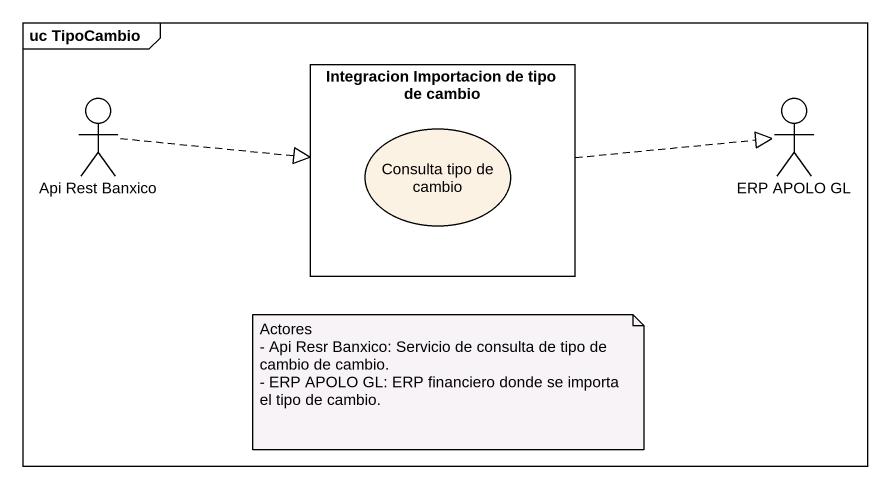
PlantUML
@startuml
mainframe uc TipoCambio
actor "Api Rest Banxico" as Api_Rest_Banxico
rectangle "Integracion Importacion de tipo de cambio" as Integracion_Importacion_de {
  usecase "Consulta tipo de cambio" as Consulta_tipo_de_cambio
}
actor "ERP APOLO GL" as ERP_APOLO_GL
Api_Rest_Banxico .right.|> Integracion_Importacion_de
Integracion_Importacion_de .right.|> ERP_APOLO_GL
note as N1
  Actores
  - Api Resr Banxico: Servicio de consulta de tipo de cambio de cambio.
  - ERP APOLO GL: ERP financiero donde se importa el tipo de cambio.
end note
@enduml
